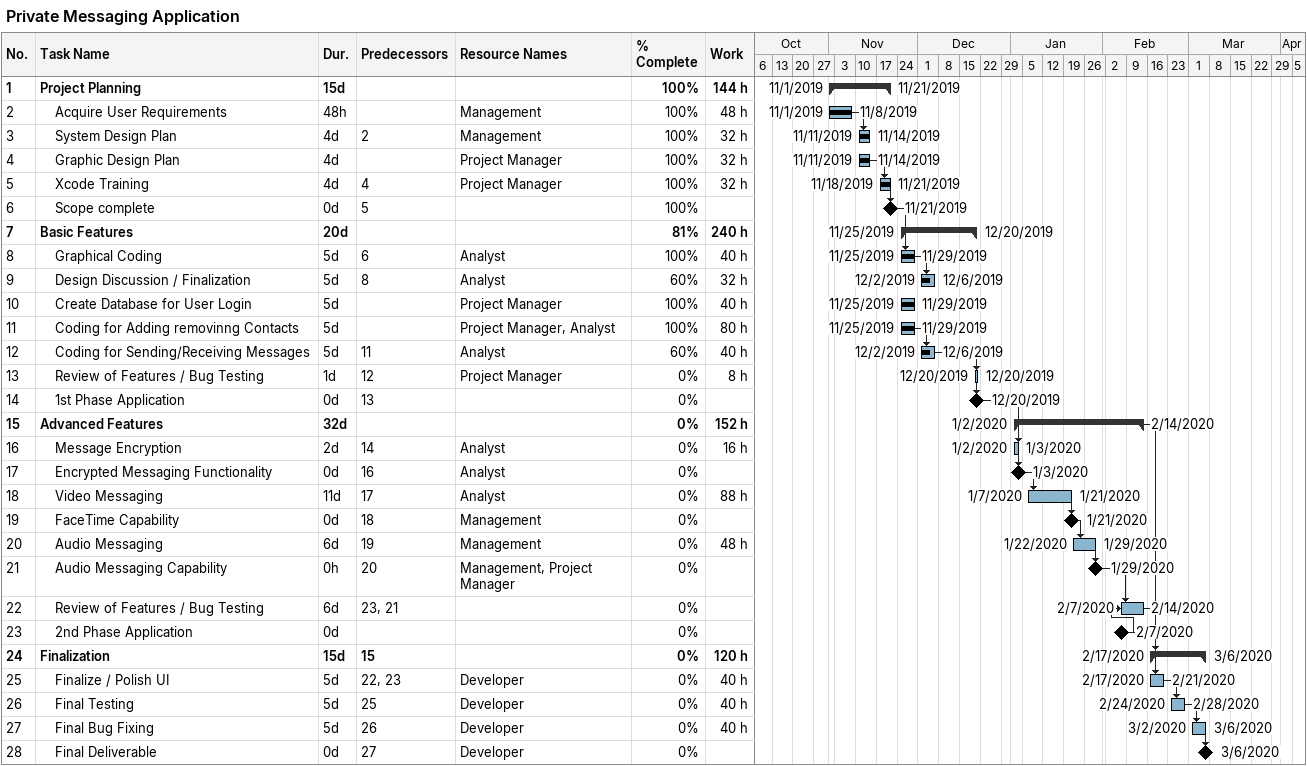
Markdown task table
Private Messaging Application

| ID | Level | Task | Duration | Start | Finish | Predecessors | Resources | % complete | Work (h) |
|---|---|---|---|---|---|---|---|---|---|
| 1 | 1 | **Project Planning** | 15d | 2019-11-01 | 2019-11-21 |  |  | 100 | 144 |
| 2 | 2 | Acquire User Requirements | 48h | 2019-11-01 | 2019-11-08 |  | Management | 100 | 48 |
| 3 | 2 | System Design Plan | 4d | 2019-11-11 | 2019-11-14 | 2 | Management | 100 | 32 |
| 4 | 2 | Graphic Design Plan | 4d | 2019-11-11 | 2019-11-14 |  | Project Manager | 100 | 32 |
| 5 | 2 | Xcode Training | 4d | 2019-11-18 | 2019-11-21 | 4 | Project Manager | 100 | 32 |
| 6 | 2 | Scope complete | 0d | 2019-11-21 | 2019-11-21 | 5 |  | 100 |  |
| 7 | 1 | **Basic Features** | 20d | 2019-11-25 | 2019-12-20 |  |  | 81 | 240 |
| 8 | 2 | Graphical Coding | 5d | 2019-11-25 | 2019-11-29 | 6 | Analyst | 100 | 40 |
| 9 | 2 | Design Discussion / Finalization | 5d | 2019-12-02 | 2019-12-06 | 8 | Analyst | 60 | 32 |
| 10 | 2 | Create Database for User Login | 5d | 2019-11-25 | 2019-11-29 |  | Project Manager | 100 | 40 |
| 11 | 2 | Coding for Adding removinng Contacts | 5d | 2019-11-25 | 2019-11-29 |  | Project Manager, Analyst | 100 | 80 |
| 12 | 2 | Coding for Sending/Receiving Messages | 5d | 2019-12-02 | 2019-12-06 | 11 | Analyst | 60 | 40 |
| 13 | 2 | Review of Features / Bug Testing | 1d | 2019-12-20 | 2019-12-20 | 12 | Project Manager | 0 | 8 |
| 14 | 2 | 1st Phase Application | 0d | 2019-12-20 | 2019-12-20 | 13 |  | 0 |  |
| 15 | 1 | **Advanced Features** | 32d | 2020-01-02 | 2020-02-14 |  |  | 0 | 152 |
| 16 | 2 | Message Encryption | 2d | 2020-01-02 | 2020-01-03 | 14 | Analyst | 0 | 16 |
| 17 | 2 | Encrypted Messaging Functionality | 0d | 2020-01-03 | 2020-01-03 | 16 | Analyst | 0 |  |
| 18 | 2 | Video Messaging | 11d | 2020-01-07 | 2020-01-21 | 17 | Analyst | 0 | 88 |
| 19 | 2 | FaceTime Capability | 0d | 2020-01-21 | 2020-01-21 | 18 | Management | 0 |  |
| 20 | 2 | Audio Messaging | 6d | 2020-01-22 | 2020-01-29 | 19 | Management | 0 | 48 |
| 21 | 2 | Audio Messaging Capability | 0h | 2020-01-29 | 2020-01-29 | 20 | Management, Project Manager | 0 |  |
| 22 | 2 | Review of Features / Bug Testing | 6d | 2020-02-07 | 2020-02-14 | 23, 21 |  | 0 |  |
| 23 | 2 | 2nd Phase Application | 0d | 2020-02-07 | 2020-02-07 |  |  | 0 |  |
| 24 | 1 | **Finalization** | 15d | 2020-02-17 | 2020-03-06 | 15 |  | 0 | 120 |
| 25 | 2 | Finalize / Polish UI | 5d | 2020-02-17 | 2020-02-21 | 22, 23 | Developer | 0 | 40 |
| 26 | 2 | Final Testing | 5d | 2020-02-24 | 2020-02-28 | 25 | Developer | 0 | 40 |
| 27 | 2 | Final Bug Fixing | 5d | 2020-03-02 | 2020-03-06 | 26 | Developer | 0 | 40 |
| 28 | 2 | Final Deliverable | 0d | 2020-03-06 | 2020-03-06 | 27 | Developer | 0 |  |
